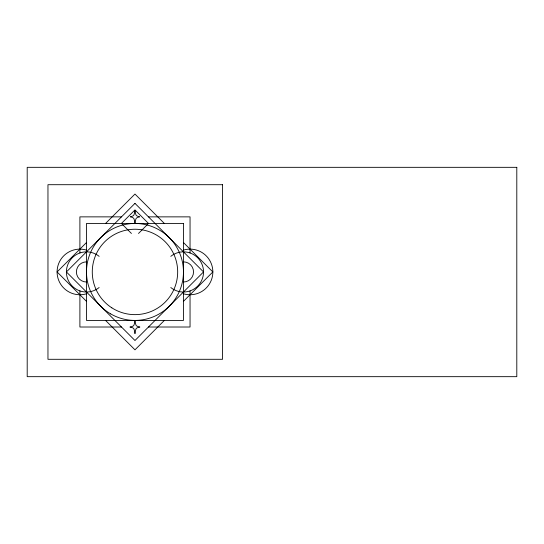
<?xml version="1.0" encoding="UTF-8"?>
<svg xmlns="http://www.w3.org/2000/svg" width="544" height="544" viewBox="0 0 544 544"><rect width="100%" height="100%" fill="white"/><g stroke="black" fill="none" stroke-linecap="round" stroke-linejoin="round"><path stroke-width="0.82" d="M134.973 333.506L134.973 333.363A13.75 13.75 0 0 1 135.123 331.684L135.98 328.977A3.298 3.298 0 0 1 136.7 328.12L138.489 327.236A6.297 6.297 0 0 1 139.631 327.046L139.869 327.039A6.161 6.161 0 0 1 139.468 327.012A6.297 6.297 0 0 1 138.489 326.835L136.7 325.951A3.298 3.298 0 0 1 135.98 325.101L135.123 322.388A14.13 14.13 0 0 1 134.98 320.878L134.973 320.572M86.489 242.536L57.086 271.939L86.489 301.342M105.57 223.455L134.973 194.052L164.37 223.455M138.502 233.458L148.505 223.455L134.973 209.916L121.434 223.455L131.437 233.458M164.37 320.423L134.973 349.826L105.57 320.423M183.457 301.342L212.854 271.939L183.457 242.536M130.077 327.039L130.308 327.026A6.297 6.297 0 0 0 131.451 326.835L133.239 325.951A3.298 3.298 0 0 0 133.96 325.101L134.817 322.388A14.137 14.137 0 0 0 134.973 320.606M121.475 216.866L79.9 216.866L79.9 252.967M148.464 216.866L190.046 216.866L190.046 252.967M121.475 327.012L79.9 327.012L79.9 290.911M148.464 327.012L190.046 327.012L190.046 290.911M134.973 333.465L134.96 333.193A14.13 14.13 0 0 0 134.817 331.684L133.96 328.977A3.298 3.298 0 0 0 133.239 328.12L131.451 327.236A6.297 6.297 0 0 0 130.478 327.06A6.161 6.161 0 0 0 130.104 327.039M86.489 293.78A22.814 22.814 0 0 1 57.086 271.939A22.814 22.814 0 0 1 86.489 250.097M183.457 250.097A22.814 22.814 0 0 1 212.854 271.939A22.814 22.814 0 0 1 183.457 293.78M99.144 287.531A20.08 20.08 0 0 1 71.808 285.641A20.08 20.08 0 0 1 71.808 258.237A20.08 20.08 0 0 1 99.144 256.346M170.796 256.346A20.08 20.08 0 0 1 198.138 258.237A20.08 20.08 0 0 1 198.138 285.641A20.08 20.08 0 0 1 170.796 287.531M86.489 282.016A10.078 10.078 0 0 1 76.405 271.939A10.078 10.078 0 0 1 86.489 261.854M183.457 261.854A10.078 10.078 0 0 1 193.535 271.939A10.078 10.078 0 0 1 183.457 282.016M134.973 210.372L134.966 210.514A13.75 13.75 0 0 1 134.817 212.194L133.96 214.9A3.298 3.298 0 0 1 133.239 215.757L131.451 216.634A6.297 6.297 0 0 1 130.308 216.832L130.308 216.832A6.297 6.297 0 0 1 131.451 217.042L133.239 217.92A3.298 3.298 0 0 1 133.96 218.776L134.817 221.49A14.13 14.13 0 0 1 134.96 222.999L134.973 223.305A14.137 14.137 0 0 1 135.123 221.49L135.98 218.776A3.298 3.298 0 0 1 136.7 217.92L138.489 217.042A6.297 6.297 0 0 1 139.631 216.852L139.631 216.852A6.297 6.297 0 0 1 138.489 216.634L136.7 215.757A3.298 3.298 0 0 1 135.98 214.9L135.123 212.194A14.13 14.13 0 0 1 134.98 210.684L134.973 210.406M134.973 203.374L66.402 271.939L134.973 340.503L203.538 271.939L134.973 203.374M516.8 167.328L27.2 167.328L27.2 376.672L516.8 376.672L516.8 167.328M222.557 184.702L47.96 184.702L47.96 359.298L222.557 359.298L222.557 184.702M183.457 223.455L86.489 223.455L86.489 320.423L183.457 320.423L183.457 223.455M110.731 313.929A48.484 48.484 0 0 0 183.457 271.939A48.484 48.484 0 0 0 110.731 229.949A48.484 48.484 0 0 0 110.731 313.929M111.826 307.822A42.704 42.704 0 0 0 177.623 274.04A42.704 42.704 0 0 0 115.464 233.954A42.704 42.704 0 0 0 111.826 307.822"/></g></svg>
